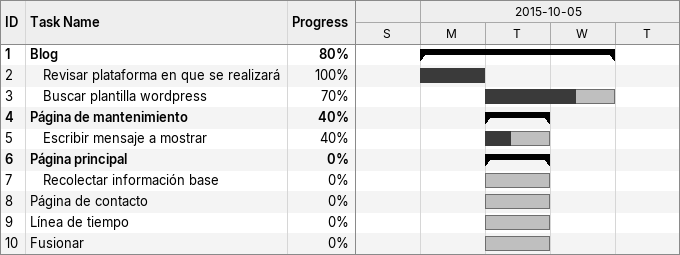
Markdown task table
| ID | Level | Task | Start | Finish | % complete |
|---|---|---|---|---|---|
| 1 | 1 | **Blog** | 2015-10-05 | 2015-10-07 | 80 |
| 2 | 2 | Revisar plataforma en que se realizará | 2015-10-05 | 2015-10-05 | 100 |
| 3 | 2 | Buscar plantilla wordpress | 2015-10-06 | 2015-10-07 | 70 |
| 4 | 1 | **Página de mantenimiento** | 2015-10-06 | 2015-10-06 | 40 |
| 5 | 2 | Escribir mensaje a mostrar | 2015-10-06 | 2015-10-06 | 40 |
| 6 | 1 | **Página principal** | 2015-10-06 | 2015-10-06 | 0 |
| 7 | 2 | Recolectar información base | 2015-10-06 | 2015-10-06 | 0 |
| 8 | 1 | Página de contacto | 2015-10-06 | 2015-10-06 | 0 |
| 9 | 1 | Línea de tiempo | 2015-10-06 | 2015-10-06 | 0 |
| 10 | 1 | Fusionar | 2015-10-06 | 2015-10-06 | 0 |
